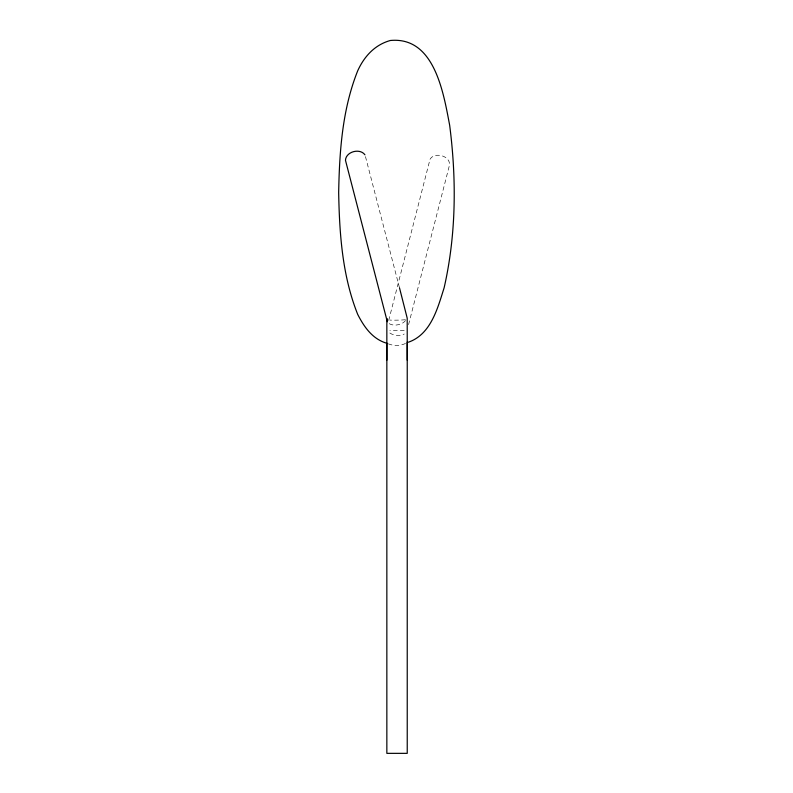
<?xml version="1.0" encoding="UTF-8"?>
<svg xmlns="http://www.w3.org/2000/svg" width="793" height="793" viewBox="0 0 793 793"><rect width="100%" height="100%" fill="white"/><g stroke="black" fill="none" stroke-linecap="round" stroke-linejoin="round"><path stroke-width="0.59" stroke-dasharray="3.96 2.97" d="M388.709 320.422L430.024 159.294C434.653 151.285 451.296 156.092 449.344 165.668L408.365 325.457M405.52 320.541L404.46 321.73A10.19 6.493 -12.8 0 1 388.55 323.128M405.52 343.448C400.277 345.966 393.794 346.095 388.431 343.865M405.431 319.718L404.252 319.837A10.19 0.644 -1 0 1 389.839 320.085M389.829 333.01L391.94 334.18A10.2 6.631 6.9 0 0 404.252 334.022M365.464 156.558L399.523 287.948M404.252 330.473A10.19 0.664 0 0 1 389.829 330.473"/><path stroke-width="1.19" d="M386.845 360.2L386.845 319.926L345.47 160.295C345.897 151.602 359.933 147.865 364.929 154.813M407.235 360.2L407.205 318.171L399.523 287.948M408.395 342.219C431.015 334.329 437.637 308.199 444.12 287.819C456.262 234.609 456.609 179.208 449.661 125.244C443.495 92.87 434.495 36.309 390.344 40.493C374.821 44.775 364.195 56.452 357.702 70.805C342.289 109.384 339.434 151.473 338.67 192.59C339.434 233.707 342.289 275.786 357.702 314.375C364.215 327.222 372.799 339.483 387.48 343.448M387.202 319.837L387.212 318.836L387.4 321.73M407.235 342.08L407.235 753.35L386.845 753.35L386.845 343.29"/></g></svg>
